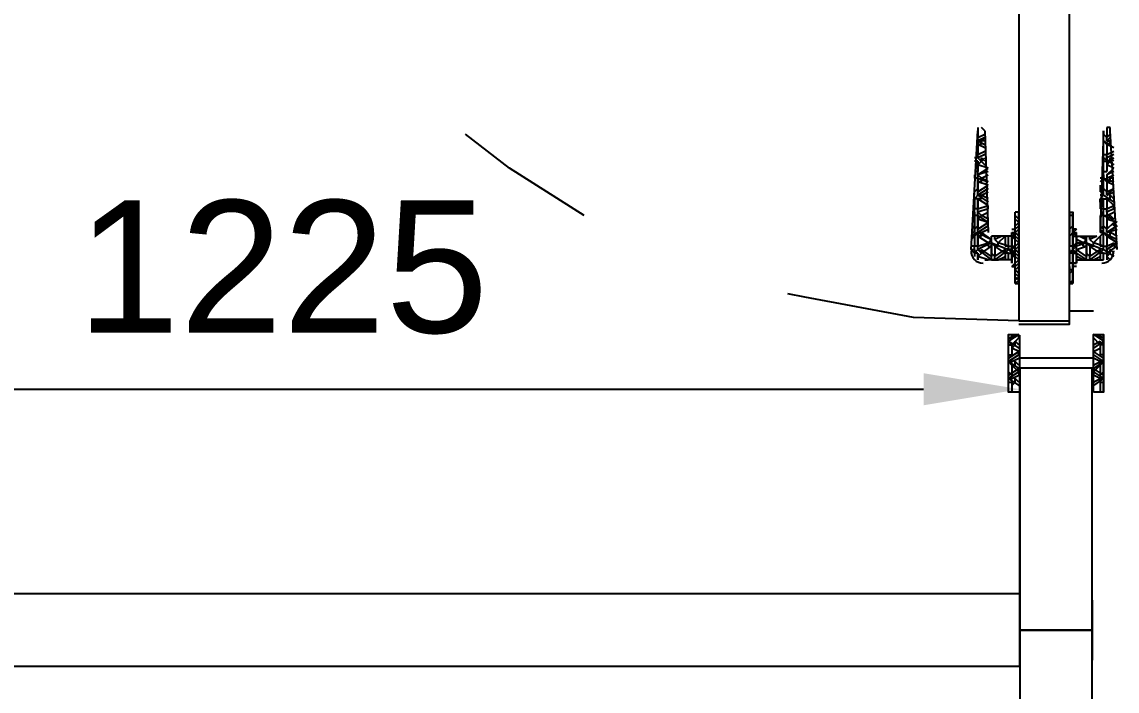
# Model space of a CAD drawing. Header units: millimetres. Extents: x -973 to 28250, y -35942 to 8545.
# Drawn here: x 3006 to 3916, y -20661 to -20105 of the extents above; entities that cross this region are included whole.
import ezdxf

# ---------------------------------------------------------------- set-up
doc = ezdxf.new("R2010")
doc.units = ezdxf.units.MM
for name, color, linetype in [('R02_BAGLANTI', 3, 'Continuous'), ('R02_DUVAR', 7, 'Continuous'), ('R02_OLCU', 4, 'Continuous'), ('R02_OZEL', 6, 'Continuous')]:
    doc.layers.add(name, color=color, linetype=linetype)
doc.styles.get("Standard").update_dxf_attribs({"font": 'Arial.ttf'})
doc.dimstyles.new('ISO-25', dxfattribs={"dimtxt": 12, "dimasz": 3, "dimexe": 1.25, "dimexo": 0.625, "dimgap": 4, "dimtad": 1, "dimtxsty": 'Standard', "dimcen": 2.5, "dimadec": 0, "dimazin": 0, "dimtfac": 1, "dimtmove": 0, "dimatfit": 3, "dimfxl": 1, "dimarcsym": 0})

# ---------------------------------------------------------------- blocks, each defined once
blk = doc.blocks.new('R02_SRC_K01')
at = {"color": 133, "linetype": 'Continuous', "lineweight": 25, "true_color": 0x6ec1dd}
for p, q in [((54258.75, 7922.696), (54258.75, 7922.696)), ((54259.032, 7922.696), (54258.75, 7922.696)), ((54258.75, 7922.696), (54258.75, 7922.696)), ((54259.032, 7922.696), (54259.314, 7922.978)), ((54259.032, 7922.414), (54259.032, 7922.696)), ((54259.314, 7922.696), (54259.032, 7922.696)), ((54259.314, 7922.978), (54259.314, 7922.696)), ((54259.314, 7922.978), (54269.182, 7922.414)), ((54259.314, 7922.696), (54259.596, 7922.696)), ((54259.596, 7922.696), (54259.596, 7922.978)), ((54259.596, 7922.414), (54259.596, 7922.696)), ((54260.442, 7922.696), (54259.596, 7922.696)), ((54260.16, 7922.978), (54260.442, 7922.696)), ((54260.442, 7922.978), (54260.442, 7922.696)), ((54260.724, 7922.414), (54260.442, 7922.696)), ((54260.724, 7922.696), (54260.724, 7922.978)), ((54261.006, 7922.696), (54260.724, 7922.696)), ((54260.724, 7922.696), (54260.724, 7922.696)), ((54260.724, 7922.696), (54261.006, 7922.696)), ((54261.288, 7922.414), (54261.006, 7922.696)), ((54262.134, 7922.696), (54261.006, 7922.696)), ((54261.006, 7922.696), (54261.288, 7922.696)), ((54261.852, 7922.696), (54261.852, 7922.696)), ((54261.852, 7922.696), (54261.852, 7922.696)), ((54262.134, 7922.414), (54262.134, 7922.696)), ((54262.134, 7922.414), (54262.134, 7922.696)), ((54262.416, 7922.696), (54262.134, 7922.696)), ((54262.416, 7922.696), (54262.416, 7922.696)), ((54262.416, 7922.696), (54262.698, 7922.696)), ((54262.698, 7922.414), (54262.698, 7922.696)), ((54263.543, 7922.696), (54262.698, 7922.696)), ((54262.698, 7922.696), (54262.698, 7922.696)), ((54263.543, 7922.414), (54263.543, 7922.696)), ((54263.543, 7922.696), (54263.543, 7922.696)), ((54263.543, 7922.696), (54263.543, 7922.696)), ((54263.825, 7922.696), (54263.825, 7922.696)), ((54263.825, 7922.696), (54263.825, 7922.696)), ((54263.825, 7922.696), (54264.107, 7922.696)), ((54264.389, 7922.414), (54264.107, 7922.696)), ((54264.107, 7922.696), (54264.107, 7922.696)), ((54265.235, 7922.414), (54265.235, 7922.696)), ((54265.235, 7922.414), (54265.235, 7922.696)), ((54265.517, 7922.696), (54265.235, 7922.696)), ((54265.517, 7922.696), (54265.517, 7922.696)), ((54265.517, 7922.696), (54265.517, 7922.696)), ((54265.517, 7922.696), (54265.517, 7922.696)), ((54265.799, 7922.414), (54265.799, 7922.696)), ((54266.645, 7922.414), (54266.645, 7922.696)), ((54258.468, 7922.414), (54259.032, 7922.414)), ((54259.032, 7922.414), (54258.468, 7922.414)), ((54258.468, 7921.568), (54258.75, 7922.414)), ((54258.468, 7921.85), (54258.468, 7921.568)), ((54258.468, 7919.595), (54258.468, 7921.85)), ((54259.032, 7922.132), (54258.75, 7922.414)), ((54258.75, 7921.286), (54259.314, 7922.132)), ((54259.032, 7922.414), (54259.032, 7922.414)), ((54259.314, 7922.414), (54259.032, 7922.132)), ((54259.032, 7922.132), (54259.314, 7922.132)), ((54259.032, 7922.132), (54259.596, 7921.286)), ((54259.314, 7922.414), (54259.596, 7922.414)), ((54259.596, 7922.414), (54259.596, 7922.414)), ((54260.442, 7922.414), (54259.596, 7922.414)), ((54259.596, 7922.414), (54259.878, 7921.568)), ((54259.878, 7921.568), (54260.442, 7922.414)), ((54260.724, 7922.414), (54260.16, 7921.286)), ((54260.16, 7921.286), (54260.724, 7922.132)), ((54260.724, 7922.414), (54260.442, 7922.414)), ((54260.442, 7922.132), (54260.442, 7922.414)), ((54260.442, 7922.132), (54260.724, 7922.132)), ((54260.724, 7922.414), (54260.724, 7922.132)), ((54260.724, 7922.414), (54261.006, 7922.414)), ((54260.724, 7922.132), (54261.006, 7921.568)), ((54269.182, 7921.85), (54260.724, 7921.568)), ((54261.288, 7922.414), (54261.006, 7922.414)), ((54262.134, 7922.414), (54261.006, 7922.414)), ((54261.006, 7922.414), (54261.57, 7921.568)), ((54262.134, 7922.414), (54261.57, 7921.568)), ((54261.57, 7921.568), (54261.852, 7922.414)), ((54262.134, 7922.132), (54261.852, 7922.414)), ((54261.852, 7921.568), (54262.134, 7922.132)), ((54262.134, 7922.414), (54262.134, 7922.414)), ((54262.416, 7922.414), (54262.134, 7922.132)), ((54262.134, 7922.132), (54262.134, 7922.132)), ((54262.134, 7922.132), (54262.416, 7921.568)), ((54262.698, 7921.568), (54262.416, 7922.414)), ((54262.416, 7922.414), (54262.698, 7922.414)), ((54262.698, 7922.414), (54262.698, 7922.414)), ((54263.543, 7922.414), (54262.698, 7922.414)), ((54262.698, 7922.414), (54262.979, 7921.568)), ((54262.979, 7921.568), (54263.543, 7922.414)), ((54263.825, 7922.414), (54263.261, 7921.568)), ((54263.543, 7922.414), (54263.543, 7922.414)), ((54263.543, 7922.132), (54263.543, 7922.414)), ((54263.543, 7922.132), (54263.825, 7922.132)), ((54263.543, 7921.568), (54263.825, 7922.132)), ((54263.825, 7922.414), (54263.825, 7922.132)), ((54263.825, 7922.414), (54264.107, 7922.414)), ((54263.825, 7922.132), (54264.107, 7921.568)), ((54264.389, 7922.414), (54264.107, 7922.414)), ((54264.953, 7922.414), (54264.107, 7922.414)), ((54264.107, 7922.414), (54264.671, 7921.568)), ((54264.671, 7921.568), (54264.953, 7922.414)), ((54265.235, 7922.414), (54264.953, 7921.568)), ((54265.235, 7922.414), (54264.953, 7922.414)), ((54264.953, 7922.132), (54264.953, 7922.414)), ((54264.953, 7922.132), (54265.235, 7922.132)), ((54264.953, 7921.568), (54265.235, 7922.132)), ((54265.517, 7922.414), (54265.235, 7922.132)), ((54265.235, 7922.132), (54265.517, 7921.568)), ((54265.799, 7921.568), (54265.517, 7922.414)), ((54265.517, 7922.414), (54265.517, 7922.414)), ((54265.517, 7922.414), (54266.081, 7921.568)), ((54265.799, 7922.414), (54265.799, 7922.414)), ((54266.645, 7922.414), (54265.799, 7922.414)), ((54266.081, 7921.568), (54266.363, 7922.414)), ((54266.927, 7922.414), (54266.363, 7921.85)), ((54266.645, 7922.132), (54266.363, 7922.414)), ((54266.645, 7922.414), (54266.645, 7922.414)), ((54266.927, 7922.414), (54266.645, 7922.132)), ((54266.645, 7922.132), (54266.927, 7922.132)), ((54266.645, 7921.85), (54266.927, 7922.132)), ((54266.645, 7922.132), (54266.927, 7921.85)), ((54266.927, 7922.414), (54268.336, 7922.414)), ((54266.927, 7922.414), (54267.209, 7922.414)), ((54267.209, 7922.414), (54267.209, 7922.414)), ((54267.209, 7922.414), (54267.209, 7922.414)), ((54268.054, 7922.414), (54267.209, 7922.414)), ((54267.209, 7922.414), (54267.491, 7921.85)), ((54267.772, 7921.85), (54268.054, 7922.414)), ((54268.336, 7922.414), (54268.054, 7921.85)), ((54268.336, 7922.414), (54268.054, 7922.414)), ((54268.054, 7922.132), (54268.054, 7922.414)), ((54268.054, 7922.132), (54268.336, 7922.132)), ((54268.618, 7921.85), (54268.336, 7922.414)), ((54268.336, 7922.414), (54268.336, 7922.414)), ((54268.336, 7922.414), (54268.336, 7922.132)), ((54268.336, 7922.414), (54268.618, 7922.414)), ((54268.336, 7921.85), (54268.336, 7922.132)), ((54268.336, 7922.132), (54268.618, 7921.85)), ((54268.9, 7922.414), (54268.618, 7922.414)), ((54269.464, 7922.414), (54268.618, 7922.414)), ((54268.618, 7922.414), (54268.9, 7921.85)), ((54269.182, 7921.85), (54269.464, 7922.132)), ((54269.464, 7922.132), (54269.464, 7922.132)), ((54258.468, 7921.286), (54258.468, 7921.568)), ((54258.468, 7921.568), (54258.468, 7921.568)), ((54258.468, 7921.286), (54258.468, 7921.286)), ((54258.468, 7921.286), (54258.75, 7921.286)), ((54258.468, 7921.004), (54258.468, 7920.723)), ((54258.468, 7921.004), (54258.75, 7921.004)), ((54259.032, 7921.286), (54258.75, 7921.286)), ((54259.032, 7921.286), (54258.75, 7921.004)), ((54259.596, 7921.286), (54258.75, 7921.286)), ((54259.596, 7921.004), (54258.75, 7921.004)), ((54258.75, 7921.004), (54259.314, 7920.159)), ((54259.032, 7920.159), (54259.596, 7921.004)), ((54259.596, 7921.568), (54259.596, 7921.286)), ((54259.596, 7921.568), (54259.878, 7921.568)), ((54259.878, 7921.286), (54259.596, 7921.286)), ((54259.878, 7921.286), (54259.596, 7921.004)), ((54259.596, 7920.723), (54259.596, 7921.004)), ((54260.16, 7921.286), (54259.878, 7921.568)), ((54260.16, 7921.004), (54259.878, 7920.723)), ((54260.16, 7921.286), (54260.16, 7921.286)), ((54260.442, 7920.441), (54260.16, 7921.004)), ((54260.16, 7921.004), (54260.16, 7921.004)), ((54260.16, 7921.004), (54260.442, 7921.004)), ((54260.442, 7921.286), (54260.442, 7921.286)), ((54260.442, 7921.286), (54260.442, 7921.286)), ((54260.442, 7919.595), (54260.442, 7921.286)), ((54260.442, 7921.004), (54260.442, 7921.004)), ((54260.442, 7921.004), (54260.442, 7921.004)), ((54260.724, 7921.286), (54260.724, 7921.286)), ((54261.288, 7921.568), (54261.288, 7921.568)), ((54261.288, 7921.568), (54261.57, 7921.568)), ((54262.698, 7921.568), (54262.698, 7921.568)), ((54262.698, 7921.568), (54262.979, 7921.568)), ((54247.473, 7919.877), (54248.319, 7919.877)), ((54248.601, 7919.877), (54248.037, 7919.031)), ((54248.319, 7919.877), (54248.319, 7919.595)), ((54249.164, 7919.031), (54248.601, 7919.877)), ((54248.601, 7919.877), (54248.601, 7919.595)), ((54248.601, 7919.877), (54248.882, 7919.877)), ((54249.164, 7919.877), (54248.882, 7919.595)), ((54248.882, 7919.877), (54249.446, 7919.031)), ((54249.164, 7919.877), (54249.164, 7919.877)), ((54250.01, 7919.877), (54249.446, 7919.031)), ((54250.01, 7919.877), (54249.728, 7919.595)), ((54250.574, 7919.031), (54250.01, 7919.877)), ((54250.01, 7919.877), (54250.01, 7919.877)), ((54250.01, 7919.877), (54250.01, 7919.595)), ((54250.01, 7919.877), (54250.292, 7919.877)), ((54250.292, 7919.877), (54250.856, 7919.031)), ((54250.574, 7919.877), (54250.574, 7919.877)), ((54250.574, 7919.877), (54250.574, 7919.595)), ((54251.702, 7919.877), (54251.138, 7919.031)), ((54251.42, 7919.877), (54251.42, 7919.877)), ((54251.42, 7919.877), (54251.42, 7919.595)), ((54251.702, 7919.877), (54251.42, 7919.595)), ((54252.266, 7919.031), (54251.702, 7919.877)), ((54251.702, 7919.877), (54252.266, 7919.877)), ((54251.702, 7919.877), (54251.984, 7919.877)), ((54251.984, 7919.877), (54251.984, 7919.877)), ((54251.984, 7919.877), (54251.984, 7919.595)), ((54251.984, 7919.877), (54252.266, 7919.031)), ((54258.468, 7920.723), (54258.468, 7920.723)), ((54258.468, 7920.723), (54258.468, 7920.723)), ((54258.468, 7920.723), (54258.75, 7920.159)), ((54259.032, 7920.159), (54258.468, 7920.159)), ((54258.468, 7919.877), (54259.032, 7919.877)), ((54259.032, 7920.159), (54258.75, 7920.159)), ((54259.032, 7919.877), (54259.032, 7920.159)), ((54259.314, 7919.877), (54259.032, 7920.159)), ((54259.032, 7920.159), (54259.314, 7920.159)), ((54259.032, 7919.877), (54259.032, 7919.595)), ((54259.314, 7919.877), (54260.442, 7919.877)), ((54259.314, 7919.877), (54259.596, 7919.877)), ((54259.314, 7919.877), (54259.596, 7919.877)), ((54259.596, 7920.723), (54259.878, 7920.723)), ((54259.596, 7919.877), (54259.878, 7920.723)), ((54259.596, 7919.877), (54259.596, 7920.159)), ((54260.442, 7920.159), (54259.596, 7920.159)), ((54259.596, 7919.877), (54259.596, 7919.595)), ((54259.596, 7919.877), (54259.596, 7919.595)), ((54259.878, 7920.723), (54260.442, 7920.159)), ((54260.442, 7920.159), (54260.442, 7920.159)), ((54248.319, 7919.595), (54247.473, 7919.595)), ((54248.319, 7919.313), (54248.037, 7919.595)), ((54248.319, 7919.313), (54248.601, 7919.313)), ((54248.319, 7919.031), (54248.601, 7919.313)), ((54248.601, 7919.595), (54248.882, 7919.031)), ((54249.728, 7919.595), (54248.882, 7919.595)), ((54249.164, 7919.031), (54248.882, 7919.031)), ((54249.164, 7919.031), (54249.728, 7919.595)), ((54249.164, 7919.031), (54249.446, 7919.031)), ((54249.728, 7919.313), (54249.728, 7919.595)), ((54249.728, 7919.313), (54250.01, 7919.313)), ((54249.728, 7919.031), (54250.01, 7919.313)), ((54250.01, 7919.595), (54250.292, 7919.031)), ((54250.292, 7912.828), (54250.292, 7919.031)), ((54251.42, 7919.595), (54250.574, 7919.595)), ((54250.574, 7919.031), (54250.574, 7919.031)), ((54250.574, 7919.031), (54250.856, 7919.031)), ((54250.856, 7919.031), (54251.138, 7919.595)), ((54251.42, 7919.313), (54251.138, 7919.595)), ((54251.42, 7919.595), (54251.984, 7919.031)), ((54251.42, 7919.313), (54251.702, 7919.313)), ((54251.42, 7919.031), (54251.702, 7919.313)), ((54252.266, 7919.595), (54251.984, 7919.595)), ((54251.984, 7919.031), (54251.984, 7919.031)), ((54251.984, 7919.031), (54252.266, 7919.031)), ((54252.266, 7919.031), (54252.266, 7919.031)), ((54327.544, 7919.031), (54253.394, 7919.031)), ((54253.394, 7919.031), (54253.394, 7914.802)), ((54256.777, 7919.031), (54256.495, 7919.313)), ((54256.495, 7919.313), (54262.416, 7919.313)), ((54256.777, 7919.031), (54256.495, 7919.031)), ((54256.495, 7919.031), (54256.495, 7919.031)), ((54256.777, 7919.031), (54257.059, 7919.313)), ((54256.777, 7919.313), (54257.059, 7919.031)), ((54256.777, 7919.031), (54257.059, 7919.031)), ((54257.341, 7919.313), (54257.059, 7919.031)), ((54257.341, 7919.031), (54257.623, 7919.313)), ((54257.623, 7919.313), (54257.905, 7919.031)), ((54257.905, 7919.313), (54257.905, 7919.595)), ((54257.905, 7919.595), (54258.187, 7919.313)), ((54257.905, 7919.595), (54257.905, 7919.313)), ((54258.187, 7919.031), (54257.905, 7919.313)), ((54258.187, 7919.595), (54258.187, 7919.595)), ((54259.032, 7919.595), (54258.187, 7919.595)), ((54258.187, 7919.595), (54260.724, 7919.595)), ((54258.187, 7919.595), (54258.187, 7919.595)), ((54258.187, 7919.313), (54258.468, 7919.031)), ((54258.187, 7919.031), (54258.187, 7919.031)), ((54258.187, 7919.031), (54258.468, 7919.031)), ((54258.468, 7919.031), (54258.75, 7919.313)), ((54259.032, 7919.313), (54258.75, 7919.595)), ((54258.75, 7919.313), (54258.75, 7919.595)), ((54259.032, 7919.595), (54259.314, 7919.313)), ((54259.032, 7919.313), (54259.314, 7919.313)), ((54259.032, 7919.031), (54259.314, 7919.313)), ((54259.314, 7919.313), (54259.596, 7919.031)), ((54260.442, 7919.595), (54259.596, 7919.595)), ((54259.596, 7919.031), (54259.596, 7919.031)), ((54259.596, 7919.031), (54259.878, 7919.031)), ((54260.442, 7919.595), (54260.442, 7919.595)), ((54260.442, 7919.313), (54260.442, 7919.595)), ((54260.442, 7919.313), (54260.724, 7919.313)), ((54260.442, 7919.031), (54260.724, 7919.313)), ((54260.724, 7919.595), (54260.724, 7919.595)), ((54260.724, 7919.595), (54260.724, 7919.595)), ((54261.006, 7919.595), (54261.006, 7919.313)), ((54261.288, 7919.031), (54261.006, 7919.313)), ((54261.288, 7919.313), (54261.57, 7919.031)), ((54261.288, 7919.031), (54261.288, 7919.031)), ((54261.288, 7919.031), (54261.57, 7919.031)), ((54261.57, 7919.031), (54261.852, 7919.313)), ((54262.134, 7919.313), (54261.852, 7919.031)), ((54261.852, 7919.031), (54262.134, 7919.313)), ((54262.416, 7919.313), (54262.416, 7919.313)), ((54253.394, 7914.802), (54327.262, 7914.802)), ((54254.239, 7914.802), (54254.239, 7912.828)), ((54256.495, 7914.802), (54256.495, 7914.802)), ((54256.777, 7914.52), (54256.495, 7914.802)), ((54257.341, 7914.802), (54256.495, 7914.802)), ((54256.495, 7914.802), (54256.495, 7914.802)), ((54256.495, 7914.802), (54256.495, 7914.52)), ((54256.495, 7914.52), (54256.495, 7914.52)), ((54256.777, 7914.52), (54256.495, 7914.52)), ((54256.495, 7914.52), (54256.495, 7914.52)), ((54257.623, 7914.52), (54257.341, 7914.802)), ((54257.341, 7914.802), (54257.341, 7914.802)), ((54257.341, 7914.802), (54257.341, 7914.802)), ((54257.623, 7914.52), (54257.341, 7914.52)), ((54257.905, 7914.802), (54257.623, 7914.802)), ((54257.623, 7914.802), (54257.623, 7914.802)), ((54257.623, 7914.802), (54257.905, 7914.802)), ((54257.623, 7914.52), (54257.623, 7914.52)), ((54257.623, 7914.52), (54257.623, 7914.52)), ((54257.623, 7914.52), (54257.905, 7914.52)), ((54257.905, 7914.802), (54258.187, 7914.802)), ((54257.905, 7914.52), (54258.187, 7914.52)), ((54257.905, 7914.238), (54257.905, 7914.52)), ((54258.187, 7914.52), (54258.187, 7914.802)), ((54259.032, 7914.802), (54258.187, 7914.802)), ((54258.187, 7914.238), (54258.187, 7914.52)), ((54258.187, 7914.52), (54258.187, 7914.238)), ((54259.032, 7914.802), (54258.75, 7914.802)), ((54258.75, 7914.802), (54258.75, 7914.802)), ((54259.032, 7914.52), (54259.032, 7914.802)), ((54259.314, 7914.802), (54259.032, 7914.802)), ((54259.032, 7914.52), (54259.032, 7914.238)), ((54259.314, 7914.52), (54259.032, 7914.52)), ((54259.032, 7914.238), (54259.032, 7914.52)), ((54259.032, 7914.238), (54259.314, 7914.52)), ((54259.314, 7914.802), (54259.314, 7914.802)), ((54259.314, 7914.802), (54259.596, 7914.802)), ((54259.314, 7914.52), (54259.596, 7914.52)), ((54259.596, 7914.52), (54259.596, 7914.802)), ((54260.442, 7914.802), (54259.596, 7914.802)), ((54259.596, 7914.802), (54259.596, 7914.802)), ((54259.596, 7914.238), (54259.596, 7914.52)), ((54259.596, 7914.52), (54259.596, 7914.52)), ((54259.596, 7914.52), (54259.878, 7914.238)), ((54260.724, 7914.52), (54260.442, 7914.802)), ((54260.724, 7914.52), (54260.442, 7914.802)), ((54260.442, 7914.802), (54260.442, 7914.802)), ((54260.442, 7914.802), (54260.442, 7914.802)), ((54260.724, 7914.52), (54260.442, 7914.238)), ((54261.006, 7914.802), (54260.724, 7914.802)), ((54260.724, 7914.802), (54260.724, 7914.802)), ((54260.724, 7914.802), (54261.006, 7914.802)), ((54261.006, 7914.238), (54260.724, 7914.52)), ((54260.724, 7914.52), (54260.724, 7914.238)), ((54260.724, 7914.52), (54261.006, 7914.52)), ((54261.288, 7914.52), (54261.006, 7914.802)), ((54262.134, 7914.802), (54261.006, 7914.802)), ((54261.006, 7914.802), (54261.288, 7914.802)), ((54261.006, 7914.52), (54261.006, 7914.52)), ((54261.006, 7914.238), (54261.006, 7914.52)), ((54261.288, 7914.52), (54261.288, 7914.52)), ((54261.852, 7914.802), (54261.852, 7914.802)), ((54261.852, 7914.802), (54261.852, 7914.802)), ((54262.134, 7914.52), (54262.134, 7914.802)), ((54262.134, 7914.52), (54262.134, 7914.802)), ((54262.416, 7914.802), (54262.134, 7914.802)), ((54262.134, 7914.52), (54262.134, 7914.52)), ((54262.134, 7914.52), (54262.134, 7914.52)), ((54262.416, 7914.802), (54262.416, 7914.802)), ((54262.416, 7914.802), (54262.416, 7914.802)), ((54262.416, 7914.52), (54262.416, 7914.52)), ((54262.416, 7914.52), (54262.416, 7914.52)), ((54262.416, 7914.52), (54262.416, 7914.52)), ((54259.032, 7914.238), (54258.187, 7914.238)), ((54258.187, 7914.238), (54258.187, 7914.238)), ((54258.187, 7914.238), (54260.724, 7914.238)), ((54258.468, 7913.674), (54258.75, 7914.238)), ((54258.468, 7914.238), (54258.468, 7911.982)), ((54258.468, 7913.392), (54258.468, 7913.674)), ((54258.468, 7913.674), (54258.468, 7913.674)), ((54258.468, 7913.674), (54258.468, 7913.674)), ((54259.032, 7914.238), (54258.75, 7914.238)), ((54258.75, 7914.238), (54258.75, 7914.238)), ((54258.75, 7913.392), (54259.314, 7914.238)), ((54259.032, 7914.238), (54259.314, 7914.238)), ((54259.032, 7914.238), (54259.314, 7914.238)), ((54259.314, 7914.238), (54259.314, 7914.238)), ((54259.314, 7914.238), (54259.596, 7913.392)), ((54259.878, 7913.392), (54259.596, 7914.238)), ((54260.442, 7914.238), (54259.596, 7914.238)), ((54259.596, 7913.674), (54259.596, 7913.392)), ((54259.596, 7913.674), (54259.878, 7913.674)), ((54259.878, 7913.674), (54260.16, 7914.238)), ((54259.878, 7914.238), (54259.878, 7913.674)), ((54260.16, 7913.392), (54259.878, 7913.674)), ((54260.16, 7914.238), (54260.442, 7914.238)), ((54260.442, 7913.956), (54260.16, 7913.392)), ((54260.16, 7913.392), (54260.442, 7913.674)), ((54260.442, 7914.238), (54260.442, 7914.238)), ((54260.442, 7914.238), (54260.724, 7914.238)), ((54260.442, 7914.238), (54260.442, 7912.546)), ((54260.724, 7914.238), (54260.724, 7914.238)), ((54260.724, 7914.238), (54260.724, 7914.238)), ((54260.724, 7914.238), (54260.724, 7914.238)), ((54248.601, 7911.982), (54248.037, 7912.828)), ((54248.319, 7912.828), (54248.601, 7912.264)), ((54249.164, 7912.828), (54248.601, 7911.982)), ((54248.601, 7912.264), (54248.882, 7912.828)), ((54249.164, 7912.828), (54248.882, 7912.828)), ((54248.882, 7911.982), (54249.446, 7912.828)), ((54249.164, 7912.828), (54249.446, 7912.828)), ((54249.164, 7912.828), (54249.728, 7912.264)), ((54250.01, 7911.982), (54249.446, 7912.828)), ((54249.728, 7912.828), (54250.01, 7912.264)), ((54250.574, 7912.828), (54250.01, 7911.982)), ((54250.01, 7912.264), (54250.292, 7912.828)), ((54250.292, 7911.982), (54250.856, 7912.828)), ((54250.574, 7912.828), (54250.574, 7912.828)), ((54250.574, 7912.828), (54250.856, 7912.828)), ((54250.856, 7912.828), (54251.138, 7912.264)), ((54251.702, 7911.982), (54251.138, 7912.828)), ((54251.42, 7912.264), (54251.984, 7912.828)), ((54251.42, 7912.828), (54251.702, 7912.264)), ((54252.266, 7912.828), (54251.702, 7911.982)), ((54251.984, 7912.828), (54251.984, 7912.828)), ((54251.984, 7912.828), (54252.266, 7912.828)), ((54251.984, 7911.982), (54252.266, 7912.828)), ((54252.266, 7912.828), (54252.266, 7912.828)), ((54258.468, 7913.392), (54258.468, 7913.392)), ((54258.468, 7913.392), (54258.75, 7913.392)), ((54259.314, 7911.982), (54258.468, 7913.11)), ((54258.468, 7913.11), (54258.468, 7912.828)), ((54258.468, 7913.11), (54258.75, 7913.11)), ((54258.468, 7912.828), (54258.468, 7912.828)), ((54258.468, 7912.828), (54258.468, 7912.828)), ((54258.468, 7912.828), (54258.75, 7912.264)), ((54259.032, 7913.392), (54258.75, 7913.392)), ((54259.032, 7913.392), (54258.75, 7913.11)), ((54259.596, 7913.392), (54258.75, 7913.392)), ((54259.596, 7913.11), (54258.75, 7913.11)), ((54258.75, 7913.11), (54259.314, 7912.264)), ((54259.032, 7912.264), (54259.596, 7913.11)), ((54259.878, 7913.392), (54259.596, 7913.392)), ((54259.878, 7913.392), (54259.596, 7913.11)), ((54259.596, 7912.828), (54259.596, 7913.11)), ((54259.596, 7912.828), (54259.878, 7912.828)), ((54259.596, 7911.982), (54259.878, 7912.828)), ((54260.16, 7913.11), (54259.878, 7912.828)), ((54259.878, 7912.828), (54260.442, 7912.264)), ((54260.16, 7913.392), (54260.16, 7913.392)), ((54260.442, 7912.546), (54260.16, 7913.11)), ((54260.16, 7913.11), (54260.16, 7913.11)), ((54260.16, 7913.11), (54260.442, 7913.11)), ((54260.442, 7913.392), (54260.442, 7913.392)), ((54260.442, 7913.392), (54260.442, 7913.392)), ((54260.442, 7913.11), (54260.442, 7913.11)), ((54260.442, 7913.11), (54260.442, 7913.11)), ((54248.319, 7912.264), (54247.473, 7912.264)), ((54247.473, 7911.982), (54248.319, 7911.982)), ((54248.319, 7912.264), (54248.037, 7912.264)), ((54248.319, 7912.264), (54248.319, 7911.982)), ((54248.319, 7912.264), (54248.601, 7912.264)), ((54249.164, 7911.982), (54248.882, 7912.264)), ((54249.728, 7912.264), (54248.882, 7912.264)), ((54249.164, 7911.982), (54249.164, 7911.982)), ((54250.01, 7911.982), (54249.728, 7912.264)), ((54249.728, 7912.264), (54249.728, 7912.264)), ((54249.728, 7912.264), (54250.01, 7912.264)), ((54250.01, 7911.982), (54250.01, 7912.264)), ((54250.01, 7911.982), (54250.01, 7911.982)), ((54250.01, 7911.982), (54250.292, 7911.982)), ((54250.574, 7911.982), (54250.574, 7912.264)), ((54251.42, 7912.264), (54250.574, 7912.264)), ((54250.574, 7911.982), (54250.574, 7911.982)), ((54251.42, 7912.264), (54251.138, 7912.264)), ((54251.42, 7911.982), (54251.42, 7912.264)), ((54251.702, 7911.982), (54251.42, 7912.264)), ((54251.42, 7912.264), (54251.702, 7912.264)), ((54251.42, 7911.982), (54251.42, 7911.982)), ((54251.702, 7911.982), (54252.266, 7911.982)), ((54251.702, 7911.982), (54251.984, 7911.982)), ((54251.984, 7911.982), (54251.984, 7912.264)), ((54252.266, 7912.264), (54251.984, 7912.264)), ((54251.984, 7911.982), (54251.984, 7911.982)), ((54259.032, 7912.264), (54258.468, 7912.264)), ((54258.468, 7911.982), (54259.032, 7911.982)), ((54259.032, 7911.7), (54258.468, 7911.7)), ((54258.468, 7911.418), (54258.75, 7911.7)), ((54259.032, 7912.264), (54258.75, 7912.264)), ((54259.032, 7911.418), (54258.75, 7911.7)), ((54259.032, 7911.982), (54259.032, 7912.264)), ((54259.314, 7911.982), (54259.032, 7912.264)), ((54259.032, 7912.264), (54259.314, 7912.264)), ((54259.032, 7911.982), (54259.032, 7911.7)), ((54259.314, 7911.7), (54259.032, 7911.7)), ((54259.032, 7911.7), (54259.596, 7910.855)), ((54259.314, 7911.982), (54259.596, 7911.982)), ((54259.878, 7910.855), (54259.314, 7911.7)), ((54259.314, 7911.7), (54259.596, 7911.7)), ((54259.596, 7911.982), (54259.596, 7912.264)), ((54260.442, 7912.264), (54259.596, 7912.264)), ((54259.596, 7911.982), (54259.596, 7911.7)), ((54260.442, 7911.7), (54259.596, 7911.7)), ((54259.596, 7911.7), (54259.878, 7911.137)), ((54259.878, 7910.855), (54260.442, 7911.7)), ((54260.724, 7911.982), (54260.442, 7912.264)), ((54260.724, 7911.982), (54260.442, 7912.264)), ((54260.442, 7912.264), (54260.442, 7912.264)), ((54260.724, 7911.982), (54260.442, 7911.7)), ((54260.442, 7911.418), (54260.442, 7911.7)), ((54260.724, 7912.546), (54260.724, 7912.546)), ((54260.724, 7911.982), (54260.724, 7912.264)), ((54260.724, 7912.264), (54260.724, 7912.264)), ((54269.182, 7911.982), (54260.724, 7912.264)), ((54260.724, 7911.982), (54261.006, 7911.982)), ((54261.288, 7910.855), (54260.724, 7911.7)), ((54260.724, 7911.7), (54260.724, 7911.7)), ((54260.724, 7911.7), (54261.006, 7911.7)), ((54260.724, 7911.7), (54261.006, 7910.855)), ((54261.288, 7911.982), (54261.006, 7912.264)), ((54262.134, 7912.264), (54261.006, 7912.264)), ((54261.006, 7911.982), (54261.288, 7912.264)), ((54261.288, 7911.982), (54261.006, 7911.7)), ((54262.134, 7911.7), (54261.006, 7911.7)), ((54261.006, 7911.7), (54261.57, 7911.137)), ((54261.57, 7910.855), (54261.852, 7911.7)), ((54261.852, 7912.264), (54261.852, 7912.264)), ((54261.852, 7912.264), (54261.852, 7912.264)), ((54262.134, 7911.982), (54261.852, 7911.137)), ((54262.134, 7911.418), (54261.852, 7911.7)), ((54262.134, 7911.982), (54262.134, 7912.264)), ((54262.134, 7911.982), (54262.134, 7912.264)), ((54262.416, 7911.982), (54262.134, 7912.264)), ((54262.134, 7911.982), (54262.134, 7911.7)), ((54262.416, 7911.7), (54262.134, 7911.7)), ((54262.134, 7911.7), (54262.416, 7911.137)), ((54262.416, 7912.264), (54262.416, 7911.982)), ((54262.416, 7911.982), (54262.698, 7911.982)), ((54262.698, 7911.137), (54262.416, 7911.7)), ((54262.416, 7911.7), (54262.698, 7911.7)), ((54262.698, 7911.982), (54262.698, 7912.264)), ((54263.543, 7912.264), (54262.698, 7912.264)), ((54262.698, 7911.982), (54262.698, 7912.264)), ((54262.698, 7911.982), (54262.698, 7911.7)), ((54263.543, 7911.7), (54262.698, 7911.7)), ((54262.698, 7911.7), (54262.979, 7911.137)), ((54262.979, 7911.137), (54263.543, 7911.7)), ((54263.261, 7912.264), (54263.543, 7912.264)), ((54263.825, 7911.982), (54263.543, 7912.264)), ((54263.543, 7911.982), (54263.543, 7912.264)), ((54263.543, 7912.264), (54263.543, 7912.264)), ((54263.543, 7911.982), (54263.543, 7911.7)), ((54263.543, 7911.418), (54263.543, 7911.7)), ((54263.825, 7911.982), (54263.825, 7912.264)), ((54263.825, 7911.982), (54264.107, 7911.982)), ((54264.389, 7911.137), (54263.825, 7911.7)), ((54263.825, 7911.7), (54263.825, 7911.7)), ((54263.825, 7911.7), (54264.107, 7911.7)), ((54263.825, 7911.7), (54264.107, 7911.137)), ((54264.389, 7911.982), (54264.107, 7912.264)), ((54264.671, 7912.264), (54264.107, 7912.264)), ((54264.107, 7911.982), (54264.107, 7912.264)), ((54264.389, 7911.982), (54264.107, 7911.7)), ((54264.953, 7911.7), (54264.107, 7911.7)), ((54264.107, 7911.7), (54264.389, 7911.137)), ((54264.671, 7911.137), (54264.953, 7911.7)), ((54265.235, 7911.982), (54264.953, 7912.264)), ((54265.235, 7911.982), (54264.953, 7911.137)), ((54265.235, 7911.982), (54264.953, 7911.7)), ((54264.953, 7911.418), (54264.953, 7911.7)), ((54265.235, 7911.982), (54265.235, 7912.264)), ((54265.517, 7911.982), (54265.235, 7911.982)), ((54265.517, 7911.7), (54265.235, 7911.7)), ((54265.235, 7911.7), (54265.517, 7911.137)), ((54265.517, 7911.982), (54265.517, 7911.982)), ((54265.517, 7911.982), (54265.517, 7911.982)), ((54265.517, 7911.982), (54265.799, 7911.982)), ((54265.799, 7911.137), (54265.517, 7911.7)), ((54265.517, 7911.7), (54265.517, 7911.7)), ((54265.517, 7911.7), (54266.081, 7911.137)), ((54265.799, 7911.982), (54265.799, 7911.982)), ((54265.799, 7911.982), (54265.799, 7911.7)), ((54266.645, 7911.7), (54265.799, 7911.7)), ((54266.081, 7911.137), (54266.363, 7911.7)), ((54266.927, 7911.982), (54266.363, 7911.137)), ((54266.645, 7911.418), (54266.363, 7911.7)), ((54266.927, 7911.982), (54266.645, 7911.982)), ((54266.645, 7911.982), (54266.645, 7911.982)), ((54266.645, 7911.982), (54266.645, 7911.7)), ((54266.927, 7911.7), (54266.645, 7911.7)), ((54266.645, 7911.7), (54266.927, 7911.137)), ((54266.927, 7911.982), (54266.927, 7911.982)), ((54266.927, 7911.982), (54267.209, 7911.982)), ((54267.209, 7911.137), (54266.927, 7911.7)), ((54266.927, 7911.7), (54267.209, 7911.7)), ((54267.209, 7911.982), (54267.209, 7911.982)), ((54267.209, 7911.982), (54267.209, 7911.7)), ((54267.209, 7911.982), (54267.209, 7911.982)), ((54268.054, 7911.7), (54267.209, 7911.7)), ((54267.209, 7911.7), (54267.491, 7911.137)), ((54267.772, 7911.137), (54268.054, 7911.7)), ((54268.336, 7911.982), (54268.054, 7911.418)), ((54268.336, 7911.982), (54268.054, 7911.7)), ((54268.054, 7911.418), (54268.054, 7911.7)), ((54268.336, 7911.982), (54268.336, 7911.982)), ((54268.336, 7911.982), (54268.336, 7911.982)), ((54268.618, 7911.418), (54268.336, 7911.7)), ((54268.336, 7911.7), (54268.336, 7911.7)), ((54268.336, 7911.7), (54268.618, 7911.7)), ((54268.336, 7911.7), (54268.336, 7911.418)), ((54268.9, 7911.982), (54268.618, 7911.7)), ((54269.464, 7911.7), (54268.618, 7911.7)), ((54268.618, 7911.7), (54268.9, 7911.418)), ((54268.9, 7911.982), (54268.9, 7911.982)), ((54269.182, 7911.7), (54269.182, 7911.7)), ((54269.464, 7911.418), (54269.464, 7911.7)), ((54259.032, 7911.418), (54259.314, 7911.418)), ((54259.032, 7911.137), (54259.314, 7911.418)), ((54259.314, 7910.855), (54269.182, 7911.418)), ((54259.596, 7911.137), (54259.596, 7910.855)), ((54259.596, 7911.137), (54259.878, 7911.137)), ((54259.878, 7910.855), (54259.878, 7910.855)), ((54260.442, 7911.418), (54260.724, 7911.418)), ((54260.442, 7910.855), (54260.724, 7911.418)), ((54261.288, 7911.137), (54261.288, 7910.855)), ((54261.288, 7911.137), (54261.57, 7911.137)), ((54261.852, 7911.137), (54262.134, 7911.418)), ((54262.134, 7911.418), (54262.134, 7911.418)), ((54262.698, 7911.137), (54262.698, 7911.137)), ((54262.698, 7911.137), (54262.979, 7911.137)), ((54263.543, 7911.418), (54263.825, 7911.418)), ((54263.543, 7911.137), (54263.825, 7911.418)), ((54264.953, 7911.418), (54265.235, 7911.418)), ((54265.235, 7911.137), (54265.235, 7911.418)), ((54266.645, 7911.418), (54266.927, 7911.418)), ((54266.645, 7911.137), (54266.927, 7911.418)), ((54268.054, 7911.418), (54268.336, 7911.418)), ((54268.336, 7911.418), (54268.336, 7911.418)), ((54269.182, 7911.418), (54269.464, 7911.418)), ((54269.182, 7911.418), (54269.182, 7911.418))]:
    blk.add_line(p, q, dxfattribs=at)
at = {"color": 7, "linetype": 'Continuous', "lineweight": 25}
for points in [[(54262.134, 7955.119), (54266.081, 7961.322), (54268.9, 7964.987)], [(54253.394, 7919.031), (54253.675, 7927.771), (54255.367, 7936.793), (54255.649, 7938.203)]]:
    blk.add_lwpolyline(points, dxfattribs=at)
at = {"color": 133, "linetype": 'Continuous', "lineweight": 25, "true_color": 0x6ec1dd}
for points in [[(54259.878, 7921.286), (54259.314, 7922.414), (54259.032, 7922.696)], [(54261.288, 7921.568), (54260.724, 7922.414), (54260.442, 7922.978)], [(54264.389, 7921.568), (54263.825, 7922.414), (54263.543, 7922.696)], [(54267.209, 7921.85), (54266.927, 7922.414), (54266.927, 7922.696)], [(54259.314, 7922.414), (54258.468, 7921.286), (54258.468, 7921.004)], [(54259.314, 7922.414), (54260.724, 7922.414), (54262.134, 7922.414), (54263.543, 7922.414)], [(54263.825, 7922.414), (54265.235, 7922.414), (54266.645, 7922.414)], [(54258.468, 7921.286), (54259.878, 7921.286), (54260.442, 7921.286)], [(54259.314, 7919.595), (54259.314, 7919.877), (54258.468, 7921.004)], [(54259.878, 7921.286), (54259.314, 7919.877), (54259.032, 7919.595), (54259.032, 7919.313), (54258.75, 7919.031)], [(54247.473, 7919.031), (54247.473, 7919.877), (54252.266, 7919.877), (54252.266, 7919.031)], [(54248.601, 7919.877), (54250.01, 7919.877), (54251.42, 7919.877)], [(54259.314, 7919.877), (54259.314, 7919.595), (54259.032, 7919.595)], [(54253.112, 7919.031), (54253.112, 7914.802), (54254.239, 7914.802)], [(54256.495, 7919.313), (54256.495, 7919.031), (54262.416, 7919.031), (54262.416, 7919.313)], [(54259.314, 7919.595), (54259.596, 7919.313), (54259.878, 7919.031)], [(54259.596, 7919.595), (54259.596, 7919.313), (54259.878, 7919.031)], [(54259.878, 7919.031), (54260.16, 7919.313), (54260.442, 7919.595)], [(54260.724, 7919.595), (54260.442, 7919.313), (54260.16, 7919.031)], [(54260.724, 7919.595), (54260.724, 7919.313), (54261.006, 7919.031)], [(54256.495, 7914.802), (54262.416, 7914.802), (54262.416, 7914.52), (54256.495, 7914.52)], [(54256.495, 7914.52), (54257.623, 7914.52), (54259.032, 7914.52)], [(54257.905, 7914.52), (54257.623, 7914.52), (54257.623, 7914.802)], [(54259.596, 7914.238), (54259.314, 7914.52), (54259.032, 7914.802)], [(54259.314, 7914.52), (54260.724, 7914.52), (54262.134, 7914.52), (54262.416, 7914.52)], [(54260.724, 7914.52), (54260.442, 7914.52), (54260.442, 7914.238)], [(54259.032, 7914.238), (54258.468, 7913.392), (54258.468, 7913.11)], [(54258.468, 7913.392), (54259.878, 7913.392), (54260.442, 7913.392)], [(54259.878, 7913.392), (54259.314, 7911.982), (54258.75, 7911.137)], [(54248.601, 7912.264), (54248.601, 7911.982), (54248.882, 7911.982)], [(54248.601, 7911.982), (54250.01, 7911.982), (54251.42, 7911.982)], [(54259.314, 7911.982), (54260.724, 7911.982), (54262.134, 7911.982), (54263.543, 7911.982)], [(54261.006, 7912.264), (54260.724, 7911.982), (54260.16, 7910.855)], [(54263.825, 7912.264), (54263.825, 7911.982), (54263.261, 7911.137)], [(54263.825, 7911.982), (54265.235, 7911.982), (54266.645, 7911.982)], [(54266.927, 7911.982), (54268.336, 7911.982), (54269.182, 7911.982)]]:
    blk.add_lwpolyline(points, dxfattribs=at)
for points in [[(54269.182, 7922.132), (54269.182, 7922.132)], [(54247.473, 7912.828), (54252.266, 7912.828), (54252.266, 7911.982), (54247.473, 7911.982)]]:
    blk.add_lwpolyline(points, close=True, dxfattribs=at)
for points in [[(54258.492, 7922.705), (54258.297, 7922.518), (54258.187, 7922.261), (54258.187, 7921.991)], [(54259.218, 7922.977), (54258.949, 7922.989), (54258.686, 7922.891), (54258.492, 7922.705)], [(54258.187, 7912.123), (54258.187, 7911.854), (54258.297, 7911.596), (54258.492, 7911.41)], [(54258.492, 7911.41), (54258.686, 7911.224), (54258.949, 7911.125), (54259.218, 7911.138)]]:
    blk.add_open_spline(points, degree=3, dxfattribs=at)
blk = doc.blocks.new('R02_CK_I02_V_1_1_P')
for points in [[(0, 0), (217.5, 0), (217.5, 60), (0, 60)], [(1037.5, 0), (1255, 0), (1255, 60), (1037.5, 60)]]:
    blk.add_lwpolyline(points, close=True)
at = {"xscale": 10, "yscale": 10}
blk.add_blockref('R02_SRC_K01', (-542277.1865, -79129.29523), dxfattribs=at)
blk = doc.blocks.new('R02_CK_I04_H_1_1_P')
blk.add_lwpolyline([(0, 0), (1225, 0), (1225, 60), (0, 60)], close=True)
blk = doc.blocks.new('*D325')
at = {"layer": 'Defpoints', "color": 0, "transparency": 16777216}
for p in [(3835, -20410), (2610, -20640), (3835, -20640)]:
    blk.add_point(p, dxfattribs=at)
at = {"layer": 'R02_OLCU', "color": 6, "lineweight": -2, "transparency": 16777216}
for p, q in [((2610, -20580), (2610, -20365)), ((3835, -20580), (3835, -20365)), ((2690, -20410), (3755, -20410))]:
    blk.add_line(p, q, dxfattribs=at)
at = {"layer": 'R02_OLCU', "color": 6, "transparency": 16777216}
for points in [[(2690, -20396.67), (2690, -20423.33), (2610, -20410)], [(3755, -20396.67), (3755, -20423.33), (3835, -20410)]]:
    blk.add_solid(points, dxfattribs=at)
at = {"layer": 'R02_OLCU', "color": 6, "transparency": 16777216, "insert": (3222.5, -20308.84), "char_height": 110, "attachment_point": 5}
blk.add_mtext('1225', dxfattribs=at)
blk = doc.blocks.new('R02_SRC_B03')
at = {"color": 31}
for p, q in [((7552.178, 809.99), (7549.678, 809.99)), ((7549.678, 809.99), (7549.678, 803.99)), ((7543.678, 804.49), (7543.678, 809.49)), ((7549.678, 804.49), (7549.678, 809.49)), ((7549.678, 806.99), (7543.678, 806.99)), ((7543.678, 806.99), (7543.678, 804.49)), ((7549.678, 804.49), (7549.678, 806.99)), ((7549.678, 803.99), (7552.178, 803.99))]:
    blk.add_line(p, q, dxfattribs=at)
blk = doc.blocks.new('R02_H')
at = {"xscale": 10, "yscale": 10}
blk.add_blockref('R02_SRC_B03', (-75466.7804, -8069.896676), dxfattribs=at)

msp = doc.modelspace()

# ---------------------------------------------------------------- block references
at = {"layer": 'R02_BAGLANTI', "rotation": 180}
msp.add_blockref('R02_H', (3865, -20610), dxfattribs=at)
at = {"layer": 'R02_DUVAR', "rotation": 90}
for p in [(3895, -20610), (3895, -21865)]:
    msp.add_blockref('R02_CK_I02_V_1_1_P', p, dxfattribs=at)
at = {"layer": 'R02_OZEL'}
msp.add_blockref('R02_CK_I04_H_1_1_P', (2610, -20640), dxfattribs=at)

# ---------------------------------------------------------------- dimensions: what is measured, and where the dimension line sits
at = {"layer": 'R02_OLCU'}
dim = msp.add_linear_dim(base=(3835, -20410), p1=(2610, -20640), p2=(3835, -20640), dimstyle='ISO-25', override={"dimtxt": 110, "dimasz": 80, "dimexe": 45, "dimexo": 60, "dimgap": 45, "dimdec": 1, "dimclrd": 6, "dimclre": 6, "dimclrt": 6, "dimtix": 1, "dimatfit": 1}, dxfattribs=at)
dim.commit()
dim.dimension.update_dxf_attribs({"geometry": '*D325', "text_midpoint": (3222.5, -20308.84)})

doc.saveas('drawing.dxf')
